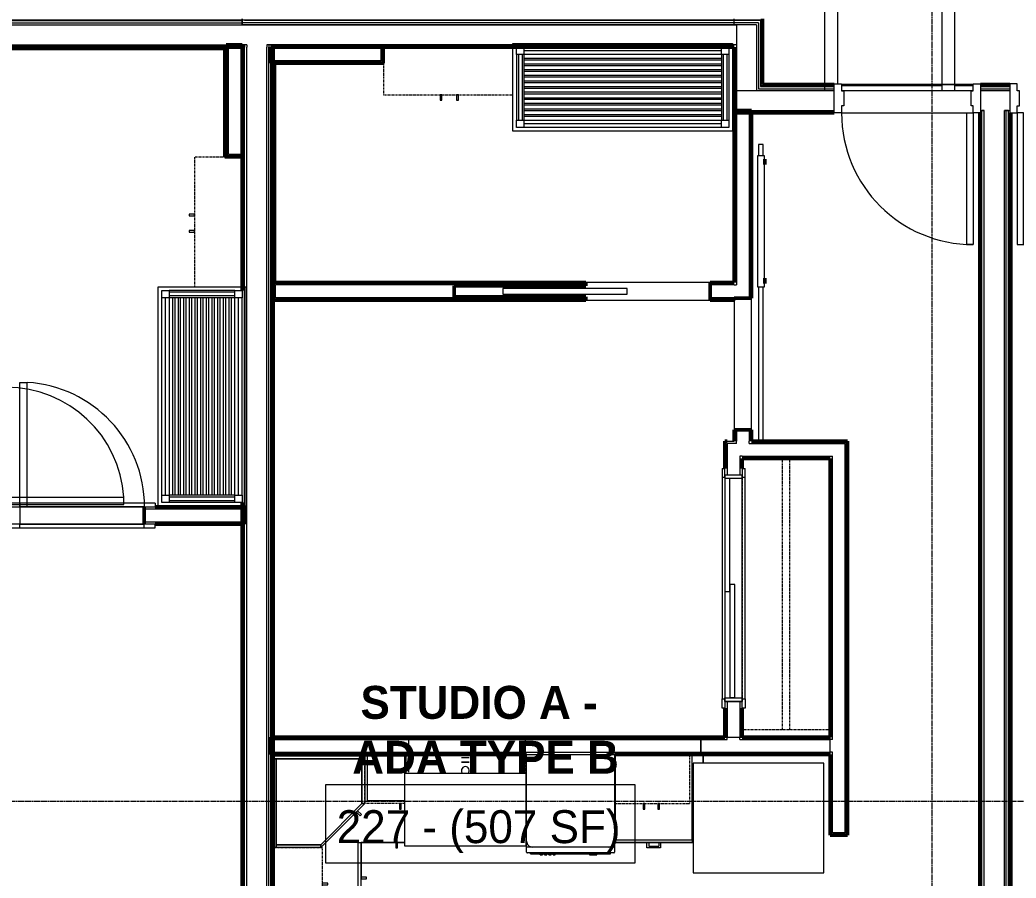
# Model space of a CAD drawing. Header units: inches. Extents: x -4235 to -464, y 9767 to 12359.
# Drawn here: x -3403.7 to -3131.4, y 10146.3 to 10380.8 of the extents above; entities that cross this region are included whole.
import ezdxf

# ---------------------------------------------------------------- set-up
doc = ezdxf.new("R2010")
doc.units = ezdxf.units.IN
doc.header["$MEASUREMENT"] = 0
doc.linetypes.add('Dash', pattern=[0.25, 0.125, -0.125])
doc.linetypes.add('Grid Line 1_2_', pattern=[0.875, 0.5, -0.125, 0.125, -0.125])
for name, color, linetype, lineweight in [('0-1', 7, 'Continuous', 5), ('0-2', 10, 'Continuous', 9), ('A-AREA-IDEN', 2, 'Continuous', 9), ('A-DOOR-1', 10, 'Continuous', 9), ('A-DOOR-2', 50, 'Continuous', 20), ('A-DOOR-4', 7, 'Continuous', 50), ('A-DOOR-FRAM-1', 10, 'Continuous', 9), ('A-DOOR-FRAM-3', 50, 'Continuous', 20), ('A-FLOR-3', 192, 'Continuous', 9), ('A-WALL-1', 7, 'Continuous', 50), ('A-WALL-2', 250, 'Continuous', 13), ('A-WALL-3', 10, 'Continuous', 9), ('A-WALL-4', 254, 'Continuous', 9), ('A-WALL-5', 113, 'Continuous', 9), ('I-WALL-1', 7, 'Continuous', 50), ('I-WALL-2', 10, 'Continuous', 9), ('I-WALL-3', 254, 'Continuous', 9), ('P-SANR-FIXT-1', 10, 'Continuous', 9), ('P-SANR-FIXT-2', 254, 'Continuous', 9), ('Q-CASE', 31, 'Continuous', 9), ('Q-CASE-1', 254, 'Continuous', 9), ('Q-CASE-2', 10, 'Continuous', 9), ('Q-CASE-3', 254, 'Dash', 9), ('Q-CASE-4', 10, 'Dash', 9), ('Q-CASE-HDLN-1', 10, 'Dash', 9), ('Q-CASE-HDLN-2', 254, 'Dash', 9), ('Q-SPCQ-1', 10, 'Continuous', 9), ('S-BEAM', 12, 'Continuous', 9), ('S-GRID-1', 1, 'Grid Line 1_2_', 9)]:
    doc.layers.add(name, color=color, linetype=linetype, lineweight=lineweight)
doc.styles.add('Century Gothic', font='ufonts.com_century-gothic.ttf', dxfattribs={"height": 9})
doc.styles.add('Century Gothic_B', font='GOTHICB.TTF', dxfattribs={"height": 9})

# ---------------------------------------------------------------- blocks, each defined once
blk = doc.blocks.new('POCKET - FLUSH - 2-10 x 6-8-2882529-BACKGROUND - RCP - 2ND FLOOR')
at = {"layer": 'A-DOOR-2'}
for p, q in [((-39.67, 0.75), (-39.67, -0.75)), ((-5.67, 0.75), (-39.67, 0.75)), ((-5.67, -0.75), (-5.67, 0.75)), ((-39.67, -0.75), (-5.67, -0.75))]:
    blk.add_line(p, q, dxfattribs=at)
blk = doc.blocks.new('SLIDING - FLUSH - 5-0 x 6-8-3203586-BACKGROUND - RCP - 2ND FLOOR')
at = {"layer": 'A-DOOR-1'}
for p, q in [((-32.75, 2.5), (-32.75, 3.25)), ((-30.25, 3.25), (-32.75, 3.25)), ((30.25, 3.25), (-30.25, 3.25)), ((-30.25, 3.25), (-30.25, 2.5)), ((30.25, 2.5), (30.25, 3.25)), ((30.25, 3.25), (32.75, 3.25)), ((32.75, 3.25), (32.75, 2.5)), ((-32.75, 2.5), (-30.25, 2.5)), ((30, 0.5), (-1, 0.5)), ((-1, 0.5), (-1, -0.88)), ((30, 0.5), (30, -0.88)), ((32.75, 2.5), (30.25, 2.5)), ((-32.75, -3), (-32.75, -2.25)), ((-30.25, -2.25), (-32.75, -2.25)), ((-30.25, -2.25), (-30.25, -3)), ((1, -0.88), (-30, -0.88)), ((-30, -0.88), (-30, -2.25)), ((-30, -2.25), (1, -2.25)), ((-1, -0.88), (30, -0.88)), ((1, -0.88), (1, -2.25)), ((30.25, -2.25), (32.75, -2.25)), ((30.25, -3), (30.25, -2.25)), ((32.75, -2.25), (32.75, -3)), ((-32.75, -3), (-30.25, -3)), ((-30.25, -3), (30.25, -3)), ((32.75, -3), (30.25, -3))]:
    blk.add_line(p, q, dxfattribs=at)
at = {"layer": 'A-DOOR-FRAM-1'}
for p, q in [((-31, -2.25), (-31, 2.5)), ((-30, 2.5), (-31, 2.5)), ((30, 2.5), (-30, 2.5)), ((-30, 2.5), (-30, -2.25)), ((30, -2.25), (30, 2.5)), ((30, 2.5), (31, 2.5)), ((31, 2.5), (31, -2.25)), ((-31, -2.25), (-30, -2.25)), ((1, -2.25), (30, -2.25)), ((31, -2.25), (30, -2.25))]:
    blk.add_line(p, q, dxfattribs=at)
blk = doc.blocks.new('Refrigerator_-_Side-by-Side_6047 - 36_ X 30_-345559-BACKGROUND - RCP - 2ND FLOOR')
at = {"layer": 'Q-SPCQ-1'}
for p, q in [((17.87, 14.42), (-17.88, 14.42)), ((-17.88, 14.42), (-17.88, -15.58)), ((17.87, -15.58), (17.87, 14.42)), ((-17.88, -15.58), (17.87, -15.58))]:
    blk.add_line(p, q, dxfattribs=at)
blk = doc.blocks.new('Dishwasher_15404 - 34_ counter-2817256-BACKGROUND - RCP - 2ND FLOOR')
at = {"layer": 'Q-SPCQ-1'}
for p, q in [((0, -24), (0, 0)), ((0, 0), (23.68, 0)), ((23.68, 0), (25.25, 0)), ((25.25, 0), (26.68, 0)), ((25.25, 0), (25.25, -1.57)), ((25.25, -1.57), (25.25, -22.43)), ((26.87, -0.2), (26.87, -23.8)), ((27.12, -1.09), (26.87, -1.09)), ((27.12, -2.61), (27.12, -1.09)), ((27.12, -3.81), (27.12, -2.61)), ((27.12, -20.19), (27.12, -3.81)), ((27.37, -4.82), (27.12, -4.82)), ((27.37, -5.81), (27.37, -4.82)), ((27.12, -6.79), (27.37, -6.79)), ((27.37, -6.79), (27.37, -5.81)), ((27.37, -16.15), (27.12, -16.15)), ((27.37, -16.74), (27.37, -16.15)), ((27.37, -16.74), (27.12, -16.74)), ((27.37, -17.33), (27.12, -17.33)), ((27.37, -17.92), (27.12, -17.92)), ((27.37, -18.51), (27.12, -18.51)), ((27.37, -17.92), (27.37, -17.33)), ((27.37, -19.1), (27.37, -18.51)), ((27.37, -19.1), (27.12, -19.1)), ((27.37, -19.69), (27.12, -19.69)), ((27.12, -21.39), (27.12, -20.19)), ((27.37, -20.28), (27.12, -20.28)), ((27.12, -22.91), (27.12, -21.39)), ((27.37, -20.28), (27.37, -19.69)), ((23.68, -24), (0, -24)), ((25.25, -24), (23.68, -24)), ((25.25, -22.43), (25.25, -24)), ((26.68, -24), (25.25, -24)), ((27.12, -22.91), (26.87, -22.91))]:
    blk.add_line(p, q, dxfattribs=at)
for centre, radius, start, end in [((26.68, -0.2), 0.197, 0, 90), ((23.68, -1.57), 1.57, 0, 90), ((23.68, -1.57), 1.57, 32.077, 42.3359), ((23.68, -1.57), 1.57, 17.8182, 27.5266), ((23.68, -1.57), 1.57, 0, 13.6425), ((26.68, -0.2), 0.197, 15, 90), ((23.68, -22.43), 1.57, 270, 0), ((23.68, -22.43), 1.57, 317.6641, 327.923), ((23.68, -22.43), 1.57, 332.4734, 342.1818), ((23.68, -22.43), 1.57, 346.3575, 0), ((26.68, -23.8), 0.197, 270, 0)]:
    blk.add_arc(centre, radius, start, end, dxfattribs=at)
blk = doc.blocks.new('BARN - FLUSH - 3-0 x 7-0 BARN DOOR-2961665-BACKGROUND - RCP - 2ND FLOOR')
at = {"layer": 'A-DOOR-1'}
for p, q in [((-57, 5.57), (-60, 5.57)), ((-60, 5.57), (-60, 4.95)), ((-57, 4.07), (-57, 5.82)), ((-57, 5.82), (-21, 5.82)), ((-21, 5.82), (-21, 4.07)), ((21, 5.57), (-21, 5.57)), ((21, 4.95), (21, 5.57)), ((-60, 4.95), (-60, 4.32)), ((-60, 4.32), (-57, 4.32)), ((-21, 4.07), (-57, 4.07)), ((-21, 4.32), (21, 4.32)), ((21, 4.32), (21, 4.95))]:
    blk.add_line(p, q, dxfattribs=at)
at = {"layer": 'A-DOOR-4'}
for p, q in [((-56, 6), (-56, 5.82)), ((-54.5, 6), (-56, 6)), ((-54.5, 5.82), (-54.5, 6)), ((-23.5, 6), (-23.5, 5.82)), ((-22, 6), (-23.5, 6)), ((-22, 5.82), (-22, 6))]:
    blk.add_line(p, q, dxfattribs=at)
blk = doc.blocks.new('OD_CW_Closet - OD_CW_Closet-2472542-BACKGROUND - RCP - 2ND FLOOR')
at = {"layer": 'Q-CASE-HDLN-1'}
for p, q in [((0.74, -24), (0.74, 0)), ((0.74, 0), (6.74, 0)), ((9.24, 0), (69.74, 0)), ((72.24, 0), (74.9, 0)), ((0.74, -11), (74.9, -11)), ((0.74, -13), (74.9, -13))]:
    blk.add_line(p, q, dxfattribs=at)
at = {"layer": 'Q-CASE-HDLN-2'}
for p, q in [((74.9, 0), (74.9, -24)), ((74.9, -24), (0.74, -24))]:
    blk.add_line(p, q, dxfattribs=at)
blk = doc.blocks.new('Base Cabinet Corner 197 - Base Cabinet Corner 197-2569781-BACKGROUND - RCP - 2ND FLOOR')
at = {"layer": 'Q-CASE-2'}
for p, q in [((0.74, 36), (-23.26, 36)), ((-23.26, 36), (-23.26, 0)), ((0.74, 23.25), (0.74, 36)), ((0.74, 24), (0.74, 36)), ((0.73, 34), (0.73, 33.51)), ((2.23, 34), (0.73, 34)), ((0.73, 33.51), (2.23, 33.51)), ((2.23, 33.51), (2.23, 34)), ((10.73, 25.5), (10.24, 25.5)), ((10.24, 25.5), (10.24, 24)), ((10.73, 24), (10.73, 25.5)), ((12.74, 24), (0.74, 24)), ((0.74, 23.25), (0.74, 24)), ((12.74, 23.25), (0.74, 23.25)), ((10.24, 24), (10.73, 24)), ((12.74, 0), (12.74, 24)), ((-23.26, 0), (12.74, 0))]:
    blk.add_line(p, q, dxfattribs=at)
blk = doc.blocks.new('Base Cabinet 3 Drawer 230 - Base Cabinet 3 Drawer 230 21_-2578998-BACKGROUND - RCP - 2ND FLOOR')
at = {"layer": 'Q-CASE-2'}
for p, q in [((-1.14, 24), (-1.14, 25.5)), ((-1.14, 25.5), (2.61, 25.5)), ((2.11, 25), (-0.64, 25)), ((-0.64, 24), (-0.64, 25)), ((2.11, 24), (2.11, 25)), ((2.61, 25.5), (2.61, 24)), ((-9.76, 24), (11.24, 24)), ((-9.76, 23.25), (-9.76, 24)), ((11.24, 23.25), (-9.76, 23.25)), ((-9.76, 23.25), (-9.76, 0)), ((-1.14, 24), (-0.64, 24)), ((2.61, 24), (2.11, 24)), ((11.24, 24), (11.24, 23.25)), ((11.24, 0), (11.24, 23.25)), ((-9.76, 0), (11.24, 0))]:
    blk.add_line(p, q, dxfattribs=at)
blk = doc.blocks.new('308 - 308 x 24_-2727442-BACKGROUND - RCP - 2ND FLOOR')
at = {"layer": 'Q-CASE'}
for p, q in [((-12, 13.19), (0, 25.19)), ((0, 25.19), (0, 24.44)), ((0, 24.44), (-11.25, 13.19)), ((-11.25, 13.19), (-12, 13.19))]:
    blk.add_line(p, q, dxfattribs=at)
at = {"layer": 'Q-CASE-1'}
for p, q in [((0, 25.19), (12.25, 25.19)), ((0, 24.44), (0, 25.19)), ((12.25, 25.19), (12.25, 24.44)), ((12.25, 0.94), (12.25, 25.19)), ((12.25, 25.19), (12.62, 25.19)), ((-11.25, 13.19), (0, 24.44)), ((0, 24.44), (12.25, 24.44)), ((12.25, 24.44), (0, 24.44)), ((12.25, 24.44), (12.25, 0.94)), ((-10.76, 16.55), (-11.11, 16.2)), ((-9.7, 15.49), (-10.76, 16.55)), ((-11.11, 16.2), (-10.05, 15.14)), ((-12, 13.19), (-11.25, 13.19)), ((-12, 3.33), (-12, 13.19)), ((-11.25, 3.27), (-11.25, 13.19)), ((-11.25, 13.19), (-11.25, 3.27)), ((-12, 0.94), (-12, 3.31)), ((-11.25, 0.94), (-11.25, 3.2)), ((-11.25, 3.2), (-11.25, 0.94)), ((-11.25, 0.94), (-12, 0.94)), ((-12, 0.19), (-12, 0.94)), ((-12, 0.94), (12.62, 0.94)), ((12.25, 0.94), (-11.25, 0.94)), ((12.62, 0.94), (12.25, 0.94))]:
    blk.add_line(p, q, dxfattribs=at)
at = {"layer": 'Q-CASE-2'}
for p, q in [((12.62, 25.19), (13, 25.19)), ((13, 25.19), (13, 0.94)), ((10.32, 0.19), (-12, 0.19)), ((12.62, 0.19), (10.37, 0.19)), ((13, 0.94), (12.62, 0.94)), ((12.62, 0.94), (13, 0.94)), ((13, 0.19), (12.62, 0.19)), ((13, 0.94), (13, 0.19))]:
    blk.add_line(p, q, dxfattribs=at)
blk = doc.blocks.new('300 Series Wall Hung Cabinet_302 - 24_ X 24_-2590484-BACKGROUND - RCP - 2ND FLOOR')
at = {"layer": 'Q-CASE-3'}
for p, q in [((11.6, 13.19), (11.85, 13.19)), ((12, 4.87), (12, 0.19))]:
    blk.add_line(p, q, dxfattribs=at)
at = {"layer": 'Q-CASE-4'}
blk.add_line((12, 0.19), (11.6, 0.19), dxfattribs=at)
blk = doc.blocks.new('300 Series Wall Hung Cabinet_301 - 12_ x 24_-2730234-BACKGROUND - RCP - 2ND FLOOR')
at = {"layer": 'Q-CASE-1'}
for p, q in [((-3.51, 14.69), (-4, 14.69)), ((-4, 14.69), (-4, 13.19)), ((-3.51, 13.19), (-3.51, 14.69)), ((-5, 12.44), (5.25, 12.44)), ((-4, 13.19), (-3.51, 13.19)), ((5.25, 12.44), (5.25, 3.44)), ((-5.25, 0.19), (-5.25, 4.87)), ((5.25, 3.41), (5.25, 0.19))]:
    blk.add_line(p, q, dxfattribs=at)
at = {"layer": 'Q-CASE-2'}
blk.add_line((5.25, 0.19), (-5.25, 0.19), dxfattribs=at)
at = {"layer": 'Q-CASE-3'}
for p, q in [((-5, 13.19), (6, 13.19)), ((6, 13.19), (6, 3.33)), ((-6, 0.19), (-6, 4.87)), ((6, 3.31), (6, 0.19))]:
    blk.add_line(p, q, dxfattribs=at)
at = {"layer": 'Q-CASE-4'}
blk.add_line((6, 0.19), (-6, 0.19), dxfattribs=at)
blk = doc.blocks.new('kitchen_faucet_14143 - kitchen_faucet_14143-V34-BACKGROUND - RCP - 2ND FLOOR')
at = {"layer": 'P-SANR-FIXT-2'}
for p, q in [((2.26, 0.77), (2.26, 1.08)), ((2.26, -1.08), (2.26, 0.77)), ((2.34, 1.08), (2.34, -1.08)), ((3.44, -1.08), (3.44, 1.08))]:
    blk.add_line(p, q, dxfattribs=at)
for start, end in [(120, 130.3805), (229.6195, 0), (75, 120), (0, 74.8695)]:
    blk.add_arc((0, 0), 1.08, start, end, dxfattribs=at)
blk = doc.blocks.new('Stainless Steel Farmhous Kitchen Sink - Stainless Steel Farmhous Kitchen Sink-2552578-BACKGROUND - RCP - 2ND FLOOR')
at = {"layer": 'P-SANR-FIXT-1'}
for p, q in [((-33, 22.2), (0, 22.2)), ((-33, 2.25), (-33, 22.2)), ((0, 22.2), (0, 2.25)), ((0, 2.25), (-33, 2.25))]:
    blk.add_line(p, q, dxfattribs=at)
blk = doc.blocks.new('300 Series Wall Hung Cabinet_302 - 24_ X 24_-V58-BACKGROUND - RCP - 2ND FLOOR')
at = {"layer": 'Q-CASE-1'}
for p, q in [((-1.76, 14.69), (-2.25, 14.69)), ((-2.25, 14.69), (-2.25, 13.19)), ((-1.76, 13.19), (-1.76, 14.69)), ((2.24, 14.69), (1.75, 14.69)), ((1.75, 14.69), (1.75, 13.19)), ((2.24, 13.19), (2.24, 14.69)), ((-2.25, 13.19), (-1.76, 13.19)), ((1.75, 13.19), (2.24, 13.19))]:
    blk.add_line(p, q, dxfattribs=at)
at = {"layer": 'Q-CASE-3'}
for p, q in [((-12, 0.19), (-12, 13.19)), ((-12, 13.19), (12, 13.19)), ((12, 13.19), (12, 0.19))]:
    blk.add_line(p, q, dxfattribs=at)
at = {"layer": 'Q-CASE-4'}
blk.add_line((12, 0.19), (-12, 0.19), dxfattribs=at)
blk = doc.blocks.new('300 Series Wall Hung Cabinet_302 - 21_ X 24_-2838280-BACKGROUND - RCP - 2ND FLOOR')
at = {"layer": 'Q-CASE-1'}
for p, q in [((-1.76, -13.19), (-2.25, -13.19)), ((-2.25, -13.19), (-2.25, -14.69)), ((-1.76, -14.69), (-1.76, -13.19)), ((2.24, -13.19), (1.75, -13.19)), ((1.75, -13.19), (1.75, -14.69)), ((2.24, -14.69), (2.24, -13.19)), ((-2.25, -14.69), (-1.76, -14.69)), ((1.75, -14.69), (2.24, -14.69))]:
    blk.add_line(p, q, dxfattribs=at)
at = {"layer": 'Q-CASE-3'}
for p, q in [((10.5, -13.19), (10.5, -0.23)), ((-10.1, -13.19), (10.5, -13.19))]:
    blk.add_line(p, q, dxfattribs=at)
at = {"layer": 'Q-CASE-4'}
blk.add_line((10.5, -0.19), (-10.1, -0.19), dxfattribs=at)
blk = doc.blocks.new('SWING - SINGLE - FLUSH - 2-10 x 6-8 - PRIVACY-3199405-BACKGROUND - RCP - 2ND FLOOR')
at = {"layer": 'A-DOOR-1'}
blk.add_arc((17, -2.38), 34.07, 180, 266.6343, dxfattribs=at)
at = {"layer": 'A-DOOR-2'}
for p, q in [((15, -2.38), (15, -36.38)), ((17, -2.38), (15, -2.38)), ((17, -2.38), (17, -36.38)), ((17, -36.38), (15, -36.38))]:
    blk.add_line(p, q, dxfattribs=at)
at = {"layer": 'A-DOOR-FRAM-1'}
for p, q in [((-17, 3.37), (-20, 3.37)), ((-20, 3.37), (-20, 2.37)), ((-17, 3.37), (-17, 2.37)), ((17, 3.37), (-17, 3.37)), ((20, 3.37), (17, 3.37)), ((17, 3.37), (17, 2.37)), ((20, 3.37), (20, 2.37)), ((-20, 2.37), (-17, 2.37)), ((-17, 2.37), (17, 2.37)), ((17, 2.37), (20, 2.37)), ((-17, -2.38), (-20, -2.38)), ((-20, -3.38), (-20, -2.38)), ((-17, -3.38), (-17, -2.38)), ((17, -2.38), (-17, -2.38)), ((20, -2.38), (17, -2.38)), ((17, -3.38), (17, -2.38)), ((20, -3.38), (20, -2.38)), ((-20, -3.38), (-17, -3.38)), ((-17, -3.38), (17, -3.38)), ((17, -3.38), (20, -3.38))]:
    blk.add_line(p, q, dxfattribs=at)
blk = doc.blocks.new('SWING - SINGLE - FLUSH - 2-8 x 6-8 - PASSAGE-V73-BACKGROUND - RCP - 2ND FLOOR')
at = {"layer": 'A-DOOR-1'}
blk.add_arc((16, 2.37), 32.07, 93.5759, 180, dxfattribs=at)
at = {"layer": 'A-DOOR-2'}
for p, q in [((14, 2.37), (14, 34.38)), ((16, 34.38), (14, 34.38)), ((16, 2.37), (16, 34.38)), ((16, 2.37), (14, 2.37))]:
    blk.add_line(p, q, dxfattribs=at)
at = {"layer": 'A-DOOR-FRAM-1'}
for p, q in [((-16, 3.37), (-19, 3.37)), ((-19, 2.37), (-19, 3.37)), ((15.63, 3.37), (-16, 3.37)), ((-16, 2.37), (-16, 3.37)), ((19, 3.37), (16, 3.37)), ((16, 2.37), (16, 3.37)), ((19, 2.37), (19, 3.37)), ((-19, 2.37), (-16, 2.37)), ((-16, 2.37), (16, 2.37)), ((16, 2.37), (19, 2.37)), ((-16, -2.38), (-19, -2.38)), ((-19, -2.38), (-19, -3.38)), ((-12.08, -2.38), (-16, -2.38)), ((-16, -2.38), (-16, -3.38)), ((16, -2.38), (12.92, -2.38)), ((19, -2.38), (16, -2.38)), ((16, -2.38), (16, -3.38)), ((19, -2.38), (19, -3.38)), ((-19, -3.38), (-16, -3.38)), ((-16, -3.38), (-12.08, -3.38)), ((12.92, -3.38), (16, -3.38)), ((16, -3.38), (19, -3.38))]:
    blk.add_line(p, q, dxfattribs=at)
blk = doc.blocks.new('Bath Vanity - Bath Vanity 60_-2708009-BACKGROUND - RCP - 2ND FLOOR')
at = {"layer": 'Q-CASE-1'}
for p, q in [((-29.26, -1), (-29.26, 0)), ((-29.26, 0), (30.74, 0)), ((30.74, 0), (30.74, -0.37)), ((30.74, -0.37), (30.74, -1))]:
    blk.add_line(p, q, dxfattribs=at)
at = {"layer": 'Q-CASE-2'}
for p, q in [((-29.26, -24), (-29.26, -1)), ((-28.26, -3), (-28.26, -1)), ((-28.26, -1), (-26.26, -1)), ((27.74, -1), (-26.26, -1)), ((-26.26, -1), (-26.26, -3)), ((27.74, -2), (-26.26, -2)), ((27.74, -3), (27.74, -1)), ((27.74, -1), (29.74, -1)), ((29.74, -1), (29.74, -3)), ((30.74, -1), (30.74, -24)), ((-28.26, -3), (-28.26, -21)), ((-26.26, -3), (-28.26, -3)), ((-27.76, -3), (-27.76, -21)), ((-26.76, -3), (-26.76, -21)), ((27.74, -3), (-26.26, -3)), ((-26.26, -3), (-26.26, -21)), ((-26.26, -4), (27.74, -4)), ((27.74, -4.55), (-26.26, -4.55)), ((27.74, -3), (27.74, -21)), ((29.74, -3), (27.74, -3)), ((28.24, -3), (28.24, -21)), ((29.24, -3), (29.24, -21)), ((29.74, -3), (29.74, -21)), ((-26.26, -5.55), (27.74, -5.55)), ((27.74, -6.09), (-26.26, -6.09)), ((-26.26, -7.09), (27.74, -7.09)), ((27.74, -7.64), (-26.26, -7.64)), ((-26.26, -8.64), (27.74, -8.64)), ((27.74, -9.18), (-26.26, -9.18)), ((-26.26, -10.18), (27.74, -10.18)), ((27.74, -10.73), (-26.26, -10.73)), ((-26.26, -11.73), (27.74, -11.73)), ((27.74, -12.27), (-26.26, -12.27)), ((-26.26, -13.27), (27.74, -13.27)), ((27.74, -13.82), (-26.26, -13.82)), ((-26.26, -14.82), (27.74, -14.82)), ((27.74, -15.36), (-26.26, -15.36)), ((-26.26, -16.36), (27.74, -16.36)), ((27.74, -16.91), (-26.26, -16.91)), ((-26.26, -17.91), (27.74, -17.91)), ((27.74, -18.45), (-26.26, -18.45)), ((-28.26, -23), (-28.26, -21)), ((-28.26, -21), (-26.26, -21)), ((-26.26, -19.45), (27.74, -19.45)), ((27.74, -20), (-26.26, -20)), ((-26.26, -21), (27.74, -21)), ((-26.26, -21), (-26.26, -23)), ((27.74, -23), (27.74, -21)), ((27.74, -21), (29.74, -21)), ((29.74, -21), (29.74, -23)), ((30.74, -24), (-29.26, -24)), ((-26.26, -23), (-28.26, -23)), ((27.74, -22), (-26.26, -22)), ((27.74, -23), (-26.26, -23)), ((29.74, -23), (27.74, -23))]:
    blk.add_line(p, q, dxfattribs=at)
blk = doc.blocks.new('300 Series Wall Hung Cabinet_326 - 36_-V91-BACKGROUND - RCP - 2ND FLOOR')
at = {"layer": 'Q-CASE-2'}
for p, q in [((-2.01, -13.19), (-2.5, -13.19)), ((-2.5, -13.19), (-2.5, -14.69)), ((-2.01, -14.69), (-2.01, -13.19)), ((2.49, -13.19), (2, -13.19)), ((2, -13.19), (2, -14.69)), ((2.49, -14.69), (2.49, -13.19)), ((-2.5, -14.69), (-2.01, -14.69)), ((2, -14.69), (2.49, -14.69))]:
    blk.add_line(p, q, dxfattribs=at)
at = {"layer": 'Q-CASE-4'}
for p, q in [((17.37, -0.19), (-18, -0.19)), ((-18, -0.19), (-18, -13.19)), ((-18, -13.19), (17.37, -13.19))]:
    blk.add_line(p, q, dxfattribs=at)
blk = doc.blocks.new('Bath Vanity - Bath Vanity 60_-V79-BACKGROUND - RCP - 2ND FLOOR')
at = {"layer": 'Q-CASE-1'}
for p, q in [((-29.26, -1), (-29.26, 0)), ((-29.26, 0), (30.74, 0)), ((30.74, 0), (30.74, -1))]:
    blk.add_line(p, q, dxfattribs=at)
at = {"layer": 'Q-CASE-2'}
for p, q in [((-29.26, -24), (-29.26, -1)), ((-28.26, -3), (-28.26, -1)), ((-28.26, -1), (-26.26, -1)), ((27.74, -1), (-26.26, -1)), ((-26.26, -1), (-26.26, -3)), ((27.74, -2), (-26.26, -2)), ((27.74, -3), (27.74, -1)), ((27.74, -1), (29.74, -1)), ((29.74, -1), (29.74, -3)), ((30.74, -1), (30.74, -24)), ((-28.26, -3), (-28.26, -21)), ((-26.26, -3), (-28.26, -3)), ((-27.76, -3), (-27.76, -21)), ((-26.76, -3), (-26.76, -21)), ((27.74, -3), (-26.26, -3)), ((-26.26, -3), (-26.26, -21)), ((-26.26, -4), (27.74, -4)), ((27.74, -4.55), (-26.26, -4.55)), ((27.74, -3), (27.74, -21)), ((29.74, -3), (27.74, -3)), ((28.24, -3), (28.24, -21)), ((29.24, -3), (29.24, -21)), ((29.74, -3), (29.74, -21)), ((-26.26, -5.55), (27.74, -5.55)), ((27.74, -6.09), (-26.26, -6.09)), ((-26.26, -7.09), (27.74, -7.09)), ((27.74, -7.64), (-26.26, -7.64)), ((-26.26, -8.64), (27.74, -8.64)), ((27.74, -9.18), (-26.26, -9.18)), ((-26.26, -10.18), (27.74, -10.18)), ((27.74, -10.73), (-26.26, -10.73)), ((-26.26, -11.73), (27.74, -11.73)), ((27.74, -12.27), (-26.26, -12.27)), ((-26.26, -13.27), (27.74, -13.27)), ((27.74, -13.82), (-26.26, -13.82)), ((-26.26, -14.82), (27.74, -14.82)), ((27.74, -15.36), (-26.26, -15.36)), ((-26.26, -16.36), (27.74, -16.36)), ((27.74, -16.91), (-26.26, -16.91)), ((-26.26, -17.91), (27.74, -17.91)), ((27.74, -18.45), (-26.26, -18.45)), ((-28.26, -23), (-28.26, -21)), ((-28.26, -21), (-26.26, -21)), ((-26.26, -19.45), (27.74, -19.45)), ((27.74, -20), (-26.26, -20)), ((-26.26, -21), (27.74, -21)), ((-26.26, -21), (-26.26, -23)), ((27.74, -23), (27.74, -21)), ((27.74, -21), (29.74, -21)), ((29.74, -21), (29.74, -23)), ((30.74, -24), (-29.26, -24)), ((-26.26, -23), (-28.26, -23)), ((27.74, -22), (-26.26, -22)), ((27.74, -23), (-26.26, -23)), ((29.74, -23), (27.74, -23))]:
    blk.add_line(p, q, dxfattribs=at)
blk = doc.blocks.new('300 Series Wall Hung Cabinet_326 - 36_-V89-BACKGROUND - RCP - 2ND FLOOR')
at = {"layer": 'Q-CASE-2'}
for p, q in [((-2.01, -13.19), (-2.5, -13.19)), ((-2.5, -13.19), (-2.5, -14.69)), ((-2.01, -14.69), (-2.01, -13.19)), ((2.49, -13.19), (2, -13.19)), ((2, -13.19), (2, -14.69)), ((2.49, -14.69), (2.49, -13.19)), ((-2.5, -14.69), (-2.01, -14.69)), ((2, -14.69), (2.49, -14.69))]:
    blk.add_line(p, q, dxfattribs=at)
at = {"layer": 'Q-CASE-3'}
blk.add_line((17.37, -0.19), (-18, -0.19), dxfattribs=at)
at = {"layer": 'Q-CASE-4'}
for p, q in [((-18, -0.19), (-18, -13.19)), ((-18, -13.19), (17.37, -13.19))]:
    blk.add_line(p, q, dxfattribs=at)
blk = doc.blocks.new('CTR - 1st Phase - Unit Layouts_rvt-1-BACKGROUND - RCP - 2ND FLOOR')
at = {"layer": 'A-WALL-1'}
for p, q in [((-3407.35, 10373.45), (-3347.35, 10373.45)), ((-3347.72, 10373.07), (-3406.97, 10373.07)), ((-3347.72, 10343.45), (-3347.72, 10373.07)), ((-3347.35, 10343.41), (-3347.35, 10374.04)), ((-3347.35, 10374.04), (-3346.72, 10374.04)), ((-3347.35, 10373.45), (-3347.35, 10373.07)), ((-3347.35, 10373.07), (-3347.35, 10343.45)), ((-3346.72, 10374.04), (-3343.22, 10374.04)), ((-3343.22, 10374.04), (-3342.97, 10374.04)), ((-3342.97, 10374.04), (-3342.97, 10343.41)), ((-3335.1, 10373.41), (-3304.47, 10373.41)), ((-3335.1, 10373.16), (-3335.1, 10373.41)), ((-3335.1, 10369.66), (-3335.1, 10373.16)), ((-3304.47, 10373.41), (-3304.47, 10373.16)), ((-3304.47, 10373.16), (-3304.47, 10369.66)), ((-3335.1, 10369.03), (-3335.1, 10369.66)), ((-3304.47, 10369.66), (-3304.47, 10369.03)), ((-3304.47, 10369.03), (-3335.1, 10369.03)), ((-3334.51, 10309.03), (-3334.51, 10369.03)), ((-3334.51, 10369.03), (-3334.13, 10369.03)), ((-3334.13, 10368.66), (-3334.13, 10309.41)), ((-3208.5, 10309.03), (-3208.5, 10356.06)), ((-3208.5, 10356.06), (-3207.87, 10356.06)), ((-3207.87, 10356.06), (-3204.37, 10356.06)), ((-3204.37, 10356.06), (-3203.75, 10356.06)), ((-3203.75, 10356.06), (-3203.75, 10304.78)), ((-3347.35, 10343.45), (-3347.72, 10343.45)), ((-3346.72, 10343.41), (-3347.35, 10343.41)), ((-3343.22, 10343.41), (-3346.72, 10343.41)), ((-3342.97, 10343.41), (-3343.22, 10343.41)), ((-3334.13, 10309.03), (-3334.51, 10309.03)), ((-3334.47, 10309.03), (-3249.02, 10309.03)), ((-3334.47, 10308.41), (-3334.47, 10309.03)), ((-3334.47, 10304.91), (-3334.47, 10308.41)), ((-3249.02, 10308.16), (-3285.02, 10308.16)), ((-3285.02, 10308.16), (-3285.02, 10305.16)), ((-3249.02, 10309.03), (-3249.02, 10308.16)), ((-3215.02, 10309.03), (-3208.5, 10309.03)), ((-3215.02, 10304.28), (-3215.02, 10309.03)), ((-3334.47, 10304.28), (-3334.47, 10304.91)), ((-3249.02, 10304.28), (-3334.47, 10304.28)), ((-3285.02, 10305.16), (-3249.02, 10305.16)), ((-3249.02, 10305.16), (-3249.02, 10304.28)), ((-3208.5, 10304.28), (-3215.02, 10304.28)), ((-3203.75, 10304.78), (-3208.5, 10304.78)), ((-3208.5, 10304.78), (-3208.5, 10304.28)), ((-3208.5, 10265.68), (-3208.5, 10268.78)), ((-3208.5, 10268.78), (-3203.75, 10268.78)), ((-3203.75, 10268.78), (-3203.75, 10265.68)), ((-3211.02, 10258.27), (-3211.02, 10265.68)), ((-3211.02, 10265.68), (-3210.4, 10265.68)), ((-3203.75, 10265.68), (-3177.5, 10265.68)), ((-3177.5, 10265.68), (-3177.5, 10265.06)), ((-3177.5, 10265.06), (-3177.5, 10260.93)), ((-3206.27, 10260.93), (-3206.27, 10258.27)), ((-3182.25, 10260.93), (-3206.27, 10260.93)), ((-3182.25, 10184.78), (-3182.25, 10260.93)), ((-3177.5, 10260.93), (-3177.5, 10158.02)), ((-3369.72, 10242.99), (-3369.72, 10247.74)), ((-3366.72, 10247.74), (-3342.35, 10247.74)), ((-3342.35, 10247.74), (-3342.35, 10247.11)), ((-3342.35, 10247.11), (-3342.35, 10243.61)), ((-3342.35, 10242.99), (-3366.72, 10242.99)), ((-3342.35, 10243.61), (-3342.35, 10242.99)), ((-3211.02, 10184.78), (-3211.02, 10192.77)), ((-3206.27, 10192.77), (-3206.27, 10184.78)), ((-3335.1, 10184.16), (-3335.1, 10184.78)), ((-3335.1, 10184.78), (-3211.02, 10184.78)), ((-3335.1, 10180.66), (-3335.1, 10184.16)), ((-3206.27, 10184.78), (-3182.25, 10184.78)), ((-3335.1, 10180.03), (-3335.1, 10180.66)), ((-3265.22, 10180.03), (-3335.1, 10180.03)), ((-3182.25, 10180.03), (-3241.22, 10180.03)), ((-3182.25, 10158.02), (-3182.25, 10180.03)), ((-3181.62, 10158.02), (-3182.25, 10158.02)), ((-3178.12, 10158.02), (-3181.62, 10158.02)), ((-3177.5, 10158.02), (-3178.12, 10158.02))]:
    blk.add_line(p, q, dxfattribs=at)
at = {"layer": 'A-WALL-2'}
for p, q in [((-3346.72, 10373.41), (-3343.22, 10373.41)), ((-3346.72, 10344.04), (-3346.72, 10373.41)), ((-3343.22, 10373.41), (-3343.22, 10374.04)), ((-3343.22, 10373.41), (-3343.22, 10374.04)), ((-3343.22, 10344.04), (-3343.22, 10373.41)), ((-3334.47, 10373.16), (-3335.1, 10373.16)), ((-3334.47, 10373.16), (-3335.1, 10373.16)), ((-3305.1, 10373.16), (-3334.47, 10373.16)), ((-3334.47, 10369.66), (-3334.47, 10373.16)), ((-3304.47, 10373.16), (-3305.1, 10373.16)), ((-3305.1, 10373.16), (-3305.1, 10369.66)), ((-3304.47, 10373.16), (-3305.1, 10373.16)), ((-3305.1, 10369.66), (-3334.47, 10369.66)), ((-3207.87, 10355.43), (-3204.37, 10355.43)), ((-3207.87, 10355.43), (-3207.87, 10308.41)), ((-3204.37, 10355.43), (-3204.37, 10304.78)), ((-3343.22, 10344.04), (-3346.72, 10344.04)), ((-3343.22, 10343.41), (-3343.22, 10344.04)), ((-3343.22, 10343.41), (-3343.22, 10344.04)), ((-3249.02, 10308.41), (-3333.85, 10308.41)), ((-3333.85, 10304.91), (-3333.85, 10308.41)), ((-3208.5, 10308.41), (-3215.02, 10308.41)), ((-3208.5, 10308.41), (-3207.87, 10308.41)), ((-3249.02, 10304.91), (-3333.85, 10304.91)), ((-3208.5, 10304.91), (-3215.02, 10304.91)), ((-3208.5, 10304.91), (-3207.87, 10304.91)), ((-3207.87, 10304.91), (-3207.87, 10304.78)), ((-3207.87, 10268.78), (-3207.87, 10265.68)), ((-3204.37, 10268.78), (-3204.37, 10265.68)), ((-3210.4, 10265.68), (-3208.5, 10265.68)), ((-3210.4, 10265.06), (-3210.4, 10256.52)), ((-3207.87, 10265.06), (-3210.4, 10265.06)), ((-3207.87, 10265.06), (-3207.87, 10265.68)), ((-3204.37, 10265.06), (-3204.37, 10265.68)), ((-3204.37, 10265.06), (-3178.12, 10265.06)), ((-3178.12, 10261.56), (-3178.12, 10265.06)), ((-3206.9, 10261.56), (-3206.9, 10256.52)), ((-3206.27, 10261.56), (-3206.9, 10261.56)), ((-3206.27, 10261.56), (-3181.62, 10261.56)), ((-3181.62, 10260.93), (-3181.62, 10261.56)), ((-3181.62, 10184.16), (-3181.62, 10260.93)), ((-3178.12, 10260.93), (-3178.12, 10261.56)), ((-3178.12, 10158.65), (-3178.12, 10260.93)), ((-3342.97, 10247.11), (-3369.72, 10247.11)), ((-3342.97, 10247.11), (-3342.97, 10243.61)), ((-3342.97, 10243.61), (-3369.72, 10243.61)), ((-3210.4, 10194.52), (-3210.4, 10184.78)), ((-3206.9, 10194.52), (-3206.9, 10184.78)), ((-3334.47, 10180.66), (-3334.47, 10184.16)), ((-3334.47, 10184.16), (-3210.4, 10184.16)), ((-3210.4, 10184.16), (-3210.4, 10184.78)), ((-3206.9, 10184.16), (-3206.9, 10184.78)), ((-3206.9, 10184.16), (-3182.25, 10184.16)), ((-3181.62, 10184.16), (-3182.25, 10184.16)), ((-3334.47, 10180.66), (-3182.25, 10180.66)), ((-3181.62, 10180.66), (-3182.25, 10180.66)), ((-3181.62, 10158.65), (-3181.62, 10180.66)), ((-3178.12, 10158.65), (-3181.62, 10158.65))]:
    blk.add_line(p, q, dxfattribs=at)
at = {"layer": 'A-WALL-3'}
for p, q in [((-3215.02, 10309.03), (-3249.02, 10309.03)), ((-3249.02, 10304.28), (-3215.02, 10304.28)), ((-3208.5, 10304.28), (-3208.5, 10268.78)), ((-3203.75, 10268.78), (-3203.75, 10304.78)), ((-3211.02, 10256.52), (-3206.27, 10256.52)), ((-3369.72, 10247.74), (-3403.72, 10247.74)), ((-3403.72, 10242.99), (-3369.72, 10242.99)), ((-3211.02, 10194.52), (-3206.27, 10194.52)), ((-3335.1, 10180.03), (-3335.1, 10184.78)), ((-3335.1, 10184.78), (-3334.47, 10184.78)), ((-3211.02, 10184.78), (-3206.27, 10184.78)), ((-3182.25, 10180.03), (-3182.25, 10184.78)), ((-3334.47, 10180.03), (-3335.1, 10180.03)), ((-3297.47, 10180.03), (-3334.47, 10180.03)), ((-3265.62, 10180.03), (-3297.47, 10180.03)), ((-3265.22, 10180.03), (-3265.62, 10180.03)), ((-3217.62, 10180.03), (-3241.22, 10180.03)), ((-3217, 10180.03), (-3217.62, 10180.03))]:
    blk.add_line(p, q, dxfattribs=at)
at = {"layer": 'A-WALL-4'}
for p, q in [((-3285.02, 10305.16), (-3285.02, 10308.16)), ((-3285.02, 10308.16), (-3249.02, 10308.16)), ((-3249.02, 10308.16), (-3249.02, 10309.03)), ((-3215.02, 10309.03), (-3215.02, 10304.28)), ((-3249.02, 10305.16), (-3285.02, 10305.16)), ((-3249.02, 10304.28), (-3249.02, 10305.16)), ((-3208.5, 10304.78), (-3208.5, 10304.28)), ((-3208.5, 10304.78), (-3203.75, 10304.78)), ((-3208.5, 10268.78), (-3203.75, 10268.78)), ((-3403.72, 10247.74), (-3403.72, 10242.99)), ((-3369.72, 10247.74), (-3369.72, 10242.99)), ((-3334.47, 10184.78), (-3297.47, 10184.78)), ((-3297.47, 10184.78), (-3297.47, 10180.03)), ((-3297.47, 10184.78), (-3297.47, 10180.03)), ((-3297.47, 10184.78), (-3265.62, 10184.78)), ((-3265.62, 10184.78), (-3265.62, 10180.03)), ((-3265.62, 10184.78), (-3265.62, 10180.03)), ((-3265.62, 10184.78), (-3217.62, 10184.78)), ((-3217.62, 10184.78), (-3211.02, 10184.78)), ((-3217.62, 10184.75), (-3217.62, 10180.03)), ((-3217.62, 10180.03), (-3217.62, 10184.75)), ((-3206.27, 10184.78), (-3182.25, 10184.78)), ((-3182.25, 10180.03), (-3217, 10180.03))]:
    blk.add_line(p, q, dxfattribs=at)
at = {"layer": 'A-WALL-5'}
for p, q in [((-3334.47, 10180.03), (-3334.47, 10025.78)), ((-3265.22, 10180.03), (-3334.47, 10180.03)), ((-3334.47, 10180.03), (-3265.22, 10180.03)), ((-3334.47, 10025.78), (-3334.47, 10180.03)), ((-3217, 10180.03), (-3241.22, 10180.03)), ((-3241.22, 10180.03), (-3217, 10180.03)), ((-3217, 10177.72), (-3217, 10180.03)), ((-3217, 10180.03), (-3217, 10177.72)), ((-3310.47, 10146.53), (-3310.47, 10156.03)), ((-3310.47, 10156.03), (-3300.96, 10156.03)), ((-3300.96, 10156.03), (-3310.47, 10156.03)), ((-3310.47, 10156.03), (-3310.47, 10146.53)), ((-3300.47, 10156.03), (-3298.47, 10156.03)), ((-3298.47, 10156.03), (-3300.47, 10156.03)), ((-3265.47, 10156.03), (-3265.22, 10156.03)), ((-3265.22, 10156.03), (-3265.47, 10156.03)), ((-3241.22, 10156.03), (-3232.35, 10156.03)), ((-3232.35, 10156.03), (-3241.22, 10156.03)), ((-3232.35, 10156.03), (-3231.85, 10156.03)), ((-3231.85, 10156.03), (-3229.1, 10156.03)), ((-3229.1, 10156.03), (-3231.85, 10156.03)), ((-3229.1, 10156.03), (-3228.6, 10156.03)), ((-3228.6, 10156.03), (-3219.72, 10156.03)), ((-3219.72, 10156.03), (-3228.6, 10156.03)), ((-3310.47, 10146.04), (-3310.47, 10146.53))]:
    blk.add_line(p, q, dxfattribs=at)
at = {"layer": '0-2'}
for name, p in [('300 Series Wall Hung Cabinet_326 - 36_-V91-BACKGROUND - RCP - 2ND FLOOR', (-3286.35, 10373.6)), ('Bath Vanity - Bath Vanity 60_-2708009-BACKGROUND - RCP - 2ND FLOOR', (-3239.71, 10374.41)), ('POCKET - FLUSH - 2-10 x 6-8-2882529-BACKGROUND - RCP - 2ND FLOOR', (-3232.02, 10306.66)), ('300 Series Wall Hung Cabinet_302 - 21_ X 24_-2838280-BACKGROUND - RCP - 2ND FLOOR', (-3231.12, 10179.85)), ('Refrigerator_-_Side-by-Side_6047 - 36_ X 30_-345559-BACKGROUND - RCP - 2ND FLOOR', (-3201.85, 10163.3))]:
    blk.add_blockref(name, p, dxfattribs=at)
for name, p, rotation in [('BARN - FLUSH - 3-0 x 7-0 BARN DOOR-2961665-BACKGROUND - RCP - 2ND FLOOR', (-3206.12, 10286.78), 269.999999999965), ('300 Series Wall Hung Cabinet_326 - 36_-V89-BACKGROUND - RCP - 2ND FLOOR', (-3342.79, 10325.29), 269.9999999999746), ('Bath Vanity - Bath Vanity 60_-V79-BACKGROUND - RCP - 2ND FLOOR', (-3341.97, 10278.65), 269.9999999998242), ('SWING - SINGLE - FLUSH - 2-8 x 6-8 - PASSAGE-V73-BACKGROUND - RCP - 2ND FLOOR', (-3409.72, 10264.36), 269.9999999999993), ('SWING - SINGLE - FLUSH - 2-10 x 6-8 - PRIVACY-3199405-BACKGROUND - RCP - 2ND FLOOR', (-3386.72, 10245.36), 180), ('OD_CW_Closet - OD_CW_Closet-2472542-BACKGROUND - RCP - 2ND FLOOR', (-3206.25, 10186.03), 89.99999999998325), ('SLIDING - FLUSH - 5-0 x 6-8-3203586-BACKGROUND - RCP - 2ND FLOOR', (-3208.77, 10225.52), 269.9999999999422), ('Base Cabinet Corner 197 - Base Cabinet Corner 197-2569781-BACKGROUND - RCP - 2ND FLOOR', (-3334.47, 10156.77), 270.0000000000192), ('308 - 308 x 24_-2727442-BACKGROUND - RCP - 2ND FLOOR', (-3321.47, 10179.85), 180), ('300 Series Wall Hung Cabinet_301 - 12_ x 24_-2730234-BACKGROUND - RCP - 2ND FLOOR', (-3303.47, 10179.85), 180), ('kitchen_faucet_14143 - kitchen_faucet_14143-V34-BACKGROUND - RCP - 2ND FLOOR', (-3281.97, 10175.67), 90.00000000001656), ('300 Series Wall Hung Cabinet_302 - 24_ X 24_-2590484-BACKGROUND - RCP - 2ND FLOOR', (-3253.62, 10179.85), 180), ('Dishwasher_15404 - 34_ counter-2817256-BACKGROUND - RCP - 2ND FLOOR', (-3241.22, 10180.03), 269.9999999999326), ('Base Cabinet 3 Drawer 230 - Base Cabinet 3 Drawer 230 21_-2578998-BACKGROUND - RCP - 2ND FLOOR', (-3229.74, 10180.03), 180), ('Stainless Steel Farmhous Kitchen Sink - Stainless Steel Farmhous Kitchen Sink-2552578-BACKGROUND - RCP - 2ND FLOOR', (-3298.47, 10177.22), 180), ('300 Series Wall Hung Cabinet_302 - 24_ X 24_-V58-BACKGROUND - RCP - 2ND FLOOR', (-3334.29, 10142.66), 269.9999999999729)]:
    blk.add_blockref(name, p, dxfattribs=dict(at, rotation=rotation))
blk = doc.blocks.new('HOLLOW METAL - UNIT DOOR-2191978-BACKGROUND - RCP - 2ND FLOOR')
at = {"layer": 'A-DOOR-1'}
blk.add_arc((18, 4.125), 36, 90, 180, dxfattribs=at)
at = {"layer": 'A-DOOR-2'}
for p, q in [((18, 40.125), (16.25, 40.125)), ((16.25, 40.125), (16.25, 4.125)), ((18, 4.125), (18, 40.125)), ((16.25, 4.125), (18, 4.125))]:
    blk.add_line(p, q, dxfattribs=at)
at = {"layer": 'A-DOOR-FRAM-3'}
for p, q in [((-18, 4.125), (-20, 4.125)), ((-20, 4.125), (-20, -3.875)), ((-18, 2.1875), (-18, 4.125)), ((18, 4.125), (18, 2.1875)), ((20, 4.125), (18, 4.125)), ((20, -3.875), (20, 4.125)), ((-17.375, 2.1875), (-18, 2.1875)), ((-17.375, -1.9375), (-17.375, 2.1875)), ((18, 2.1875), (17.375, 2.1875)), ((17.375, 2.1875), (17.375, -1.9375)), ((-18, -3.875), (-18, -1.9375)), ((-18, -1.9375), (-17.375, -1.9375)), ((17.375, -1.9375), (18, -1.9375)), ((18, -1.9375), (18, -3.875)), ((-20, -3.875), (-18, -3.875)), ((18, -3.875), (20, -3.875))]:
    blk.add_line(p, q, dxfattribs=at)
blk = doc.blocks.new('HOLLOW METAL - UNIT DOOR-2191977-BACKGROUND - RCP - 2ND FLOOR')
at = {"layer": 'A-DOOR-1'}
blk.add_arc((18, -4.125), 36, 180, 270, dxfattribs=at)
at = {"layer": 'A-DOOR-2'}
for p, q in [((16.25, -4.125), (18, -4.125)), ((16.25, -40.125), (16.25, -4.125)), ((18, -4.125), (18, -40.125)), ((18, -40.125), (16.25, -40.125))]:
    blk.add_line(p, q, dxfattribs=at)
at = {"layer": 'A-DOOR-FRAM-3'}
for p, q in [((-20, 3.875), (-18, 3.875)), ((-20, -4.125), (-20, 3.875)), ((-18, 3.875), (-18, 1.9375)), ((18, 3.875), (20, 3.875)), ((18, 1.9375), (18, 3.875)), ((20, 3.875), (20, -4.125)), ((-18, 1.9375), (-17.375, 1.9375)), ((-17.375, 1.9375), (-17.375, -2.1875)), ((17.375, 1.9375), (18, 1.9375)), ((17.375, -2.1875), (17.375, 1.9375)), ((-18, -2.1875), (-18, -4.125)), ((-17.375, -2.1875), (-18, -2.1875)), ((18, -2.1875), (17.375, -2.1875)), ((18, -4.125), (18, -2.1875)), ((-18, -4.125), (-20, -4.125)), ((20, -4.125), (18, -4.125))]:
    blk.add_line(p, q, dxfattribs=at)
blk = doc.blocks.new('CTR - 1st Phase - Common Walls_rvt-1-BACKGROUND - RCP - 2ND FLOOR')
at = {"layer": 'A-WALL-2'}
for p, q in [((-3417.8, 10380.66), (-3342.97, 10380.66)), ((-3341.72, 10380.66), (-3342.35, 10380.66)), ((-3208.5, 10380.66), (-3341.72, 10380.66)), ((-3201.87, 10380.66), (-3208.5, 10380.66)), ((-3201.25, 10380.66), (-3201.87, 10380.66)), ((-3201.25, 10380.66), (-3201.25, 10363.16)), ((-3417.17, 10380.04), (-3342.97, 10380.04)), ((-3416.67, 10379.54), (-3342.97, 10379.54)), ((-3342.35, 10380.04), (-3342.97, 10380.04)), ((-3341.72, 10379.54), (-3342.97, 10379.54)), ((-3341.72, 10380.04), (-3342.35, 10380.04)), ((-3341.72, 10380.04), (-3342.35, 10380.04)), ((-3208.5, 10380.04), (-3341.72, 10380.04)), ((-3208.5, 10379.54), (-3341.72, 10379.54)), ((-3202.37, 10380.04), (-3208.5, 10380.04)), ((-3207.87, 10379.54), (-3208.5, 10379.54)), ((-3202.37, 10379.54), (-3207.87, 10379.54)), ((-3201.87, 10380.04), (-3202.37, 10380.04)), ((-3202.37, 10379.54), (-3202.37, 10363.16)), ((-3201.87, 10380.04), (-3201.87, 10363.16)), ((-3411.17, 10374.04), (-3342.97, 10374.04)), ((-3342.35, 10374.04), (-3342.97, 10374.04)), ((-3342.35, 10374.04), (-3342.35, 10373.41)), ((-3341.72, 10374.04), (-3342.35, 10374.04)), ((-3342.35, 9988.44), (-3342.35, 10373.41)), ((-3341.72, 10374.04), (-3341.72, 10373.41)), ((-3341.72, 9988.44), (-3341.72, 10373.41)), ((-3336.22, 10374.04), (-3336.22, 10373.41)), ((-3335.72, 10374.04), (-3336.22, 10374.04)), ((-3335.72, 10374.04), (-3336.22, 10374.04)), ((-3336.22, 9988.44), (-3336.22, 10373.41)), ((-3335.72, 10374.04), (-3335.72, 10373.41)), ((-3335.1, 10374.04), (-3335.72, 10374.04)), ((-3335.1, 10374.04), (-3335.72, 10374.04)), ((-3335.72, 9988.44), (-3335.72, 10373.41)), ((-3335.1, 10374.04), (-3335.1, 10373.41)), ((-3208.5, 10374.04), (-3335.1, 10374.04)), ((-3335.1, 9988.44), (-3335.1, 10373.41)), ((-3207.87, 10374.04), (-3208.5, 10374.04)), ((-3207.87, 10374.04), (-3207.87, 10363.16)), ((-3207.87, 10363.16), (-3207.87, 10361.54)), ((-3207.87, 10361.54), (-3207.87, 10356.04)), ((-3202.37, 10363.16), (-3202.37, 10362.04)), ((-3202.37, 10362.04), (-3202.37, 10361.54)), ((-3202.37, 10361.54), (-3181.12, 10361.54)), ((-3201.87, 10363.16), (-3201.87, 10362.66)), ((-3201.87, 10362.66), (-3201.87, 10362.04)), ((-3201.87, 10362.04), (-3181.12, 10362.04)), ((-3201.25, 10363.16), (-3201.25, 10362.66)), ((-3201.25, 10362.66), (-3181.12, 10362.66)), ((-3141.12, 10362.66), (-3133.12, 10362.66)), ((-3141.12, 10362.04), (-3133.12, 10362.04)), ((-3141.12, 10361.54), (-3133.12, 10361.54)), ((-3207.87, 10356.04), (-3181.12, 10356.04)), ((-3141.12, 10356.04), (-3140.75, 10356.04)), ((-3140.75, 10355.41), (-3140.75, 10356.04)), ((-3140.12, 10356.04), (-3140.75, 10356.04)), ((-3140.75, 10356.04), (-3140.12, 10356.04)), ((-3140.12, 10355.41), (-3140.12, 10356.04)), ((-3134.62, 10355.41), (-3134.62, 10356.04)), ((-3134.12, 10356.04), (-3134.62, 10356.04)), ((-3134.62, 10356.04), (-3134.12, 10356.04)), ((-3134.12, 10355.41), (-3134.12, 10356.04)), ((-3133.5, 10356.04), (-3134.12, 10356.04)), ((-3134.12, 10356.04), (-3133.5, 10356.04)), ((-3133.5, 10355.41), (-3133.5, 10356.04)), ((-3133.5, 10356.04), (-3133.12, 10356.04)), ((-3140.75, 9988.44), (-3140.75, 10355.41)), ((-3140.12, 9988.44), (-3140.12, 10355.41)), ((-3134.62, 9988.44), (-3134.62, 10355.41)), ((-3134.12, 9988.44), (-3134.12, 10355.41)), ((-3133.5, 9988.44), (-3133.5, 10355.41))]:
    blk.add_line(p, q, dxfattribs=at)
at = {"layer": 'I-WALL-1'}
for p, q in [((-3200.75, 10381.16), (-3200.75, 10363.16)), ((-3342.97, 10373.41), (-3410.55, 10373.41)), ((-3342.97, 10306.91), (-3342.97, 10373.41)), ((-3334.47, 10373.41), (-3334.47, 9988.44)), ((-3208.5, 10373.41), (-3334.47, 10373.41)), ((-3208.5, 10363.16), (-3208.5, 10373.41)), ((-3208.5, 10356.04), (-3208.5, 10363.16)), ((-3200.75, 10363.16), (-3181.12, 10363.16)), ((-3141.12, 10363.16), (-3133.12, 10363.16)), ((-3208.5, 10355.41), (-3208.5, 10356.04)), ((-3181.12, 10355.41), (-3208.5, 10355.41)), ((-3141.37, 9988.44), (-3141.37, 10355.41)), ((-3132.87, 10355.41), (-3132.87, 9988.44)), ((-3342.97, 9988.44), (-3342.97, 10248.91))]:
    blk.add_line(p, q, dxfattribs=at)
at = {"layer": 'I-WALL-2'}
for p, q in [((-3342.97, 10381.16), (-3342.97, 10379.54)), ((-3342.97, 10379.54), (-3342.97, 10381.16)), ((-3208.5, 10379.54), (-3208.5, 10381.16)), ((-3208.5, 10379.54), (-3208.5, 10381.16)), ((-3181.12, 10355.41), (-3181.12, 10363.16)), ((-3143.12, 10363.16), (-3179.12, 10363.16)), ((-3179.12, 10355.41), (-3144.87, 10355.41)), ((-3141.37, 10355.41), (-3141.12, 10355.41)), ((-3133.12, 10355.41), (-3132.87, 10355.41))]:
    blk.add_line(p, q, dxfattribs=at)
at = {"layer": 'I-WALL-3'}
for p, q in [((-3200.75, 10381.16), (-3200.75, 10363.16)), ((-3200.75, 10363.16), (-3181.12, 10363.16)), ((-3179.12, 10363.16), (-3143.12, 10363.16)), ((-3141.12, 10363.16), (-3133.12, 10363.16))]:
    blk.add_line(p, q, dxfattribs=at)
at = {"layer": '0-2'}
blk.add_blockref('HOLLOW METAL - UNIT DOOR-2191977-BACKGROUND - RCP - 2ND FLOOR', (-3161.12, 10359.54), dxfattribs=at)
at = {"layer": '0-2', "rotation": 180}
blk.add_blockref('HOLLOW METAL - UNIT DOOR-2191978-BACKGROUND - RCP - 2ND FLOOR', (-3113.12, 10359.54), dxfattribs=at)
blk = doc.blocks.new('Dimension Lumber - LVL - 3_5X5_5-V225-BACKGROUND - RCP - 2ND FLOOR')
at = {"layer": 'S-BEAM'}
for p, q in [((-43.78, 1.75), (-42.15, 1.75)), ((-42.15, 1.75), (-12.81, 1.75)), ((-10.44, 1.75), (-8.68, 1.75)), ((-6.31, 1.75), (-4.44, 1.75)), ((-2.07, 1.75), (45.1, 1.75)), ((45.1, 1.75), (45.37, 1.75)), ((45.37, -1.75), (45.37, 1.75)), ((-41.9, -1.75), (-12.81, -1.75)), ((-10.44, -1.75), (-8.68, -1.75)), ((-6.31, -1.75), (-4.44, -1.75)), ((-2.07, -1.75), (45.1, -1.75)), ((45.1, -1.75), (45.37, -1.75))]:
    blk.add_line(p, q, dxfattribs=at)
blk = doc.blocks.new('Dimension Lumber - LVL - 3_5X5_5-V226-BACKGROUND - RCP - 2ND FLOOR')
at = {"layer": 'S-BEAM'}
for p, q in [((-43.78, 1.75), (-42.15, 1.75)), ((-42.15, 1.75), (-12.81, 1.75)), ((-10.44, 1.75), (-8.68, 1.75)), ((-6.31, 1.75), (-4.44, 1.75)), ((-2.07, 1.75), (45.1, 1.75)), ((45.1, 1.75), (45.37, 1.75)), ((45.37, -1.75), (45.37, 1.75)), ((-43.78, -1.75), (-42.15, -1.75)), ((-42.15, -1.75), (-12.81, -1.75)), ((-10.44, -1.75), (-8.68, -1.75)), ((-6.31, -1.75), (-4.44, -1.75)), ((-2.07, -1.75), (45.1, -1.75)), ((45.1, -1.75), (45.36, -1.75))]:
    blk.add_line(p, q, dxfattribs=at)

msp = doc.modelspace()

# ---------------------------------------------------------------- linework, layer by layer
at = {"layer": 'A-AREA-IDEN', "flags": 128}
msp.add_lwpolyline([(-3320.14, 10171.84), (-3235.64, 10171.84), (-3235.64, 10150.34), (-3320.14, 10150.34)], close=True, dxfattribs=at)
at = {"layer": 'A-FLOR-3'}
for p, q in [((-3201.12, 10380.79), (-3417.92, 10380.79)), ((-3201.12, 10362.79), (-3201.12, 10380.79)), ((-3416.67, 10379.54), (-3207.87, 10379.54)), ((-3207.87, 10379.54), (-3207.87, 10361.54)), ((-3207.87, 10361.54), (-3181.12, 10361.54)), ((-3183.67, 10362.79), (-3201.12, 10362.79)), ((-3151.67, 10362.79), (-3179.12, 10362.79)), ((-3179.12, 10361.54), (-3143.12, 10361.54)), ((-3143.12, 10362.79), (-3148.17, 10362.79)), ((-3133.12, 10362.79), (-3141.12, 10362.79)), ((-3141.12, 10361.54), (-3133.12, 10361.54))]:
    msp.add_line(p, q, dxfattribs=at)
at = {"layer": 'S-GRID-1'}
for p, q in [((-3154.32, 9836.18), (-3154.32, 12309.48)), ((-464.45, 10167.19), (-4185.7, 10167.19))]:
    msp.add_line(p, q, dxfattribs=at)

# ---------------------------------------------------------------- block references
at = {"layer": '0-1'}
for name in ['CTR - 1st Phase - Unit Layouts_rvt-1-BACKGROUND - RCP - 2ND FLOOR', 'CTR - 1st Phase - Common Walls_rvt-1-BACKGROUND - RCP - 2ND FLOOR']:
    msp.add_blockref(name, (0, 0), dxfattribs=at)
at = {"layer": 'S-BEAM', "rotation": 90.00000000000044}
for name, p in [('Dimension Lumber - LVL - 3_5X5_5-V225-BACKGROUND - RCP - 2ND FLOOR', (-3181.92, 10405.31)), ('Dimension Lumber - LVL - 3_5X5_5-V226-BACKGROUND - RCP - 2ND FLOOR', (-3149.92, 10405.31))]:
    msp.add_blockref(name, p, dxfattribs=at)

# ---------------------------------------------------------------- texts
at = {"layer": 'A-AREA-IDEN', "char_height": 9, "attachment_point": 1}
for s, insert, width, style in [('STUDIO A -', (-3310.64, 10198.81), 79.083, 'Century Gothic_B'), ('ADA TYPE B', (-3312.89, 10183.81), 84.537, 'Century Gothic_B'), ('227 - (507 SF)', (-3317.14, 10164.84), 94.839, 'Century Gothic')]:
    msp.add_mtext(s, dxfattribs=dict(at, insert=insert, width=width, style=style))

doc.saveas('drawing.dxf')
